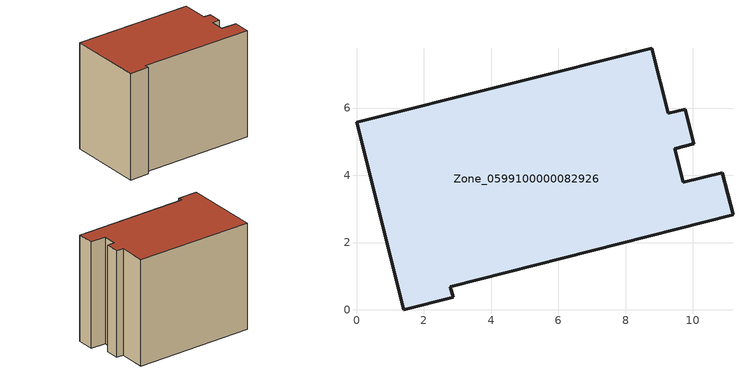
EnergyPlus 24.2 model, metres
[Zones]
Zone_0599100000082926
 floor ground (C_G): 11.19,2.83 2.79,0.69 2.87,0.37 1.41,0 0,5.57 8.77,7.78 9.26,5.85 9.77,5.97 10.03,4.93 9.46,4.79 9.71,3.79 10.87,4.08 z0
 wall outside (C_F): 1.41,0 2.87,0.37 2.79,0.69 11.19,2.83 10.87,4.08 9.71,3.79 9.46,4.79 10.03,4.93 9.77,5.97 9.26,5.85 8.77,7.78 0,5.57 1.41,0 z0:8.16
 roof outside (C_R): 2.79,0.69 11.19,2.83 10.87,4.08 9.71,3.79 9.46,4.79 10.03,4.93 9.77,5.97 9.26,5.85 8.77,7.78 0,5.57 1.41,0 2.87,0.37 z8.16
[BUILDING]
Pand.0599100000082926: North Axis=0; Terrain=City; Loads Convergence Tolerance Value=0.04; Temperature Convergence Tolerance Value=0.4; Solar Distribution=FullExterior; Maximum Number of Warmup Days=25; Minimum Number of Warmup Days=1
[Site:Location]
Rotterdam.The.Hague.AP_ZH_NLD Design_Conditions: Latitude=51.96; Longitude=4.45; Time Zone=1; Elevation=-4.5
[SITE:GROUNDTEMPERATURE:BUILDINGSURFACE]
18, 18, 18, 18, 18, 18, 18, 18, 18, 18, 18, 18
[MATERIAL] Thermal Absorptance=0.9; Solar Absorptance=0.7; Visible Absorptance=0.7
Name | Roughness | Thickness | Conductivity | Density | Specific Heat
G.TI.1975-1991 | MediumSmooth | 0.15 | 0.288461 | 540 | 1210
F.TI.1975-1991 | Rough | 0.3 | 0.230769 | 1920 | 840
R.TI.1975-1991 | MediumRough | 0.2 | 0.153846 | 1500 | 1000
[CONSTRUCTION]
C_G: G.TI.1975-1991
C_F: F.TI.1975-1991
C_R: R.TI.1975-1991
[ZONE]
Zone_0599100000082926: Type=1; Multiplier=1; Ceiling Height=Autocalculate; Volume=Autocalculate; Floor Area=autocalculate; Part of Total Floor Area=Yes
[ZONEINFILTRATION:DESIGNFLOWRATE]
Infil_Zone_0599100000082926: Zone or ZoneList or Space or SpaceList=Zone_0599100000082926; Schedule=AlwaysOn; Design Flow Rate Calculation Method=Flow/Area; Flow Rate per Floor Area=0.003; Constant Term Coefficient=1; Temperature Term Coefficient=0; Velocity Term Coefficient=0; Velocity Squared Term Coefficient=0
[HVACTEMPLATE:ZONE:IDEALLOADSAIRSYSTEM]
Zone_0599100000082926: Maximum Heating Supply Air Temperature=50; Minimum Cooling Supply Air Temperature=13; Maximum Heating Supply Air Humidity Ratio=0.0156; Minimum Cooling Supply Air Humidity Ratio=0.0077; Heating Limit=NoLimit; Cooling Limit=NoLimit; Dehumidification Control Type=ConstantSensibleHeatRatio; Cooling Sensible Heat Ratio=0.7; Dehumidification Setpoint=60; Humidification Control Type=None; Humidification Setpoint=30; Outdoor Air Method=None; Outdoor Air Flow Rate per Person=0.00944; Outdoor Air Flow Rate per Zone Floor Area=0; Outdoor Air Flow Rate per Zone=0; Demand Controlled Ventilation Type=None; Outdoor Air Economizer Type=NoEconomizer; Heat Recovery Type=None; Sensible Heat Recovery Effectiveness=0.7; Latent Heat Recovery Effectiveness=0.65
[ZONECONTROL:THERMOSTAT]
ThermostatControl_Zone_0599100000082926: Zone or ZoneList=Zone_0599100000082926; Control Type Schedule=DualSetpointControlType; Control 1=Thermostat_Zone_0599100000082926; Temperature Difference Between Cutout And Setpoint=0
[THERMOSTATSETPOINT:DUALSETPOINT]
Thermostat_Zone_0599100000082926: Heating Setpoint Temperature Schedule=HeatingSetpoint_Zone_0599100000082926; Cooling Setpoint Temperature Schedule=CoolingSetpoint_Zone_0599100000082926
[SCHEDULE:COMPACT]
HeatingSetpoint_Zone_0599100000082926: Through: 12/31, For: AllDays, Until: 24:00, 21
CoolingSetpoint_Zone_0599100000082926: Through: 12/31, For: AllDays, Until: 24:00, 24
DualSetpointControlType: Through: 12/31, For: AllDays, Until: 24:00, 4
AlwaysOn: Through: 12/31, For: AllDays, Until: 24:00, 1
